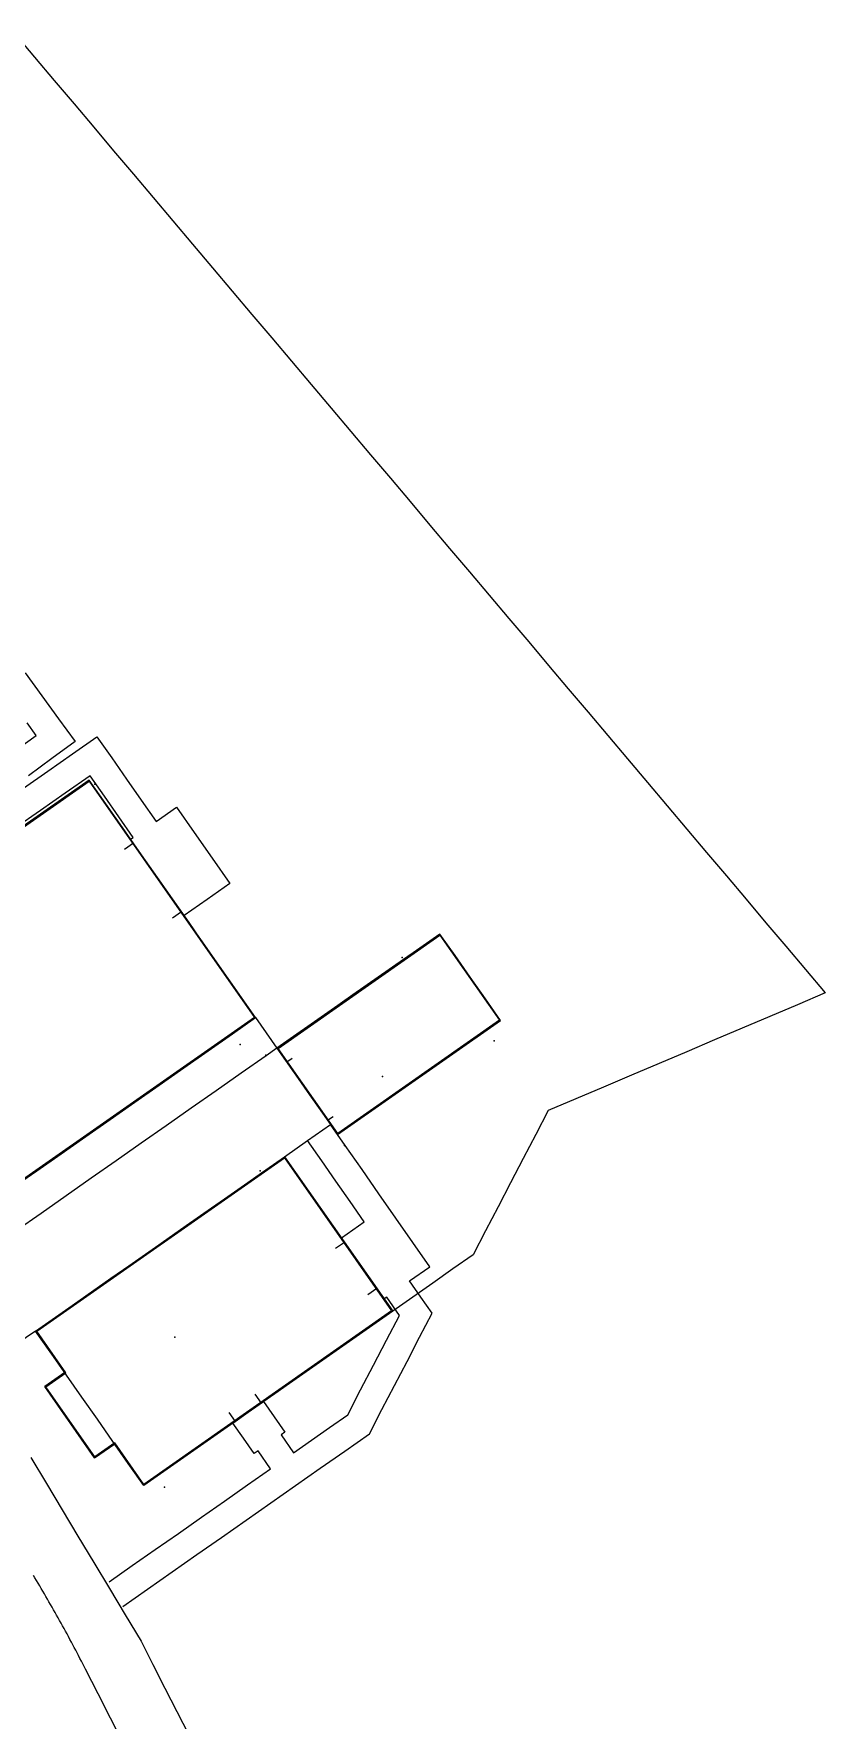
# Model space of a CAD drawing. Header units: metres. Extents: x 337936 to 338469, y 373266 to 374026.
# Drawn here: x 338328.4 to 338353.9, y 373551.3 to 373605.5 of the extents above; entities that cross this region are included whole.
import ezdxf

# ---------------------------------------------------------------- set-up
doc = ezdxf.new("R2010")
doc.units = ezdxf.units.M
for name, color, linetype in [('3D_LINES', 3, 'Continuous'), ('3D_Points', 1, 'Continuous'), ('PLOTS EXTERNAL LEVEL', 6, 'Continuous'), ('PLOTS FFL', 5, 'Continuous')]:
    doc.layers.add(name, color=color, linetype=linetype)

msp = doc.modelspace()

# ---------------------------------------------------------------- linework, layer by layer
at = {"layer": '3D_LINES'}
for points in [[(338327.809, 373605.531, 0), (338328.445, 373604.778, 0), (338329.081, 373604.025, 0), (338329.717, 373603.273, 0), (338330.353, 373602.52, 0), (338330.989, 373601.768, 0), (338331.625, 373601.015, 0), (338332.261, 373600.263, 0), (338332.897, 373599.51, 0), (338333.533, 373598.758, 0), (338334.169, 373598.005, 0), (338334.805, 373597.252, 0), (338335.441, 373596.5, 0), (338336.077, 373595.747, 0), (338336.713, 373594.995, 0), (338337.349, 373594.242, 0), (338337.985, 373593.49, 0), (338338.621, 373592.737, 0), (338339.257, 373591.985, 0), (338339.893, 373591.232, 0), (338340.529, 373590.479, 0), (338341.165, 373589.727, 0), (338341.801, 373588.974, 0), (338342.437, 373588.222, 0), (338343.073, 373587.469, 0), (338343.709, 373586.717, 0), (338344.345, 373585.964, 0), (338344.981, 373585.212, 0), (338345.617, 373584.459, 0), (338346.253, 373583.706, 0), (338346.889, 373582.954, 0), (338347.525, 373582.201, 0), (338348.161, 373581.449, 0), (338348.797, 373580.696, 0), (338349.433, 373579.944, 0), (338350.069, 373579.191, 0), (338350.705, 373578.438, 0), (338351.341, 373577.686, 0), (338351.977, 373576.933, 0), (338352.613, 373576.181, 0), (338353.249, 373575.428, 0), (338353.885, 373574.676, 0)], [(338328.148, 373584.972, 33.746), (338328.684, 373584.234, 33.746), (338329.22, 373583.497, 33.746), (338329.755, 373582.759, 33.746), (338329.002, 373582.212, 33.746), (338328.248, 373581.664, 33.746)], [(338327.738, 373582.406, 33.746), (338328.498, 373582.958, 33.746), (338328.204, 373583.364, 33.746)], [(338328.086, 373581.258, 33.832), (338328.874, 373581.81, 33.836), (338329.663, 373582.362, 33.84), (338330.452, 373582.914, 33.843), (338330.928, 373582.234, 33.846), (338331.404, 373581.554, 33.849), (338331.88, 373580.874, 33.852), (338332.356, 373580.195, 33.855), (338333.011, 373580.653, 33.858), (338333.585, 373579.834, 33.862), (338334.158, 373579.015, 33.866), (338334.732, 373578.196, 33.87), (338333.995, 373577.68, 33.873), (338333.258, 373577.164, 33.876), (338332.827, 373577.778, 33.879), (338332.397, 373578.392, 33.882), (338331.967, 373579.007, 33.885), (338331.537, 373579.621, 33.887), (338331.619, 373579.678, 33.888), (338331.156, 373580.339, 33.891), (338330.693, 373581, 33.894), (338330.231, 373581.661, 33.821), (338329.432, 373581.101, 33.821), (338328.633, 373580.542, 33.821), (338327.834, 373579.983, 33.821)], [(338327.731, 373568.401, 33.907), (338328.519, 373568.952, 33.907), (338329.306, 373569.504, 33.907), (338330.094, 373570.055, 33.908), (338330.881, 373570.607, 33.908), (338331.669, 373571.158, 33.908), (338332.456, 373571.71, 33.908), (338333.244, 373572.261, 33.909), (338334.032, 373572.813, 33.909), (338334.819, 373573.364, 33.909), (338335.556, 373573.88, 33.902), (338335.021, 373574.644, 33.895), (338334.486, 373575.409, 33.889), (338333.951, 373576.173, 33.882), (338333.416, 373576.937, 33.875), (338332.881, 373577.701, 33.868), (338332.346, 373578.465, 33.861), (338331.811, 373579.229, 33.854), (338331.276, 373579.993, 33.847), (338330.741, 373580.757, 33.84), (338330.206, 373581.521, 33.833), (338329.424, 373580.973, 33.833), (338328.641, 373580.426, 33.833), (338327.859, 373579.878, 33.833)], [(338331.626, 373579.494, 33.862), (338331.337, 373579.291, 33.868)], [(338333.175, 373577.282, 33.876), (338332.886, 373577.08, 33.876)], [(338343.436, 373573.789, 33.909), (338342.95, 373574.484, 33.909), (338342.463, 373575.18, 33.909), (338341.976, 373575.875, 33.909), (338341.489, 373576.57, 33.909), (338340.903, 373576.16, 33.909), (338340.317, 373575.75, 33.909), (338339.503, 373575.179, 33.937), (338338.688, 373574.609, 33.964), (338337.874, 373574.039, 33.991), (338337.059, 373573.468, 34.019), (338336.244, 373572.898, 34.046), (338336.731, 373572.203, 34.045), (338337.218, 373571.507, 34.044), (338337.705, 373570.812, 34.042), (338338.192, 373570.117, 34.041)], [(338353.885, 373574.676, 34.06), (338352.994, 373574.297, 34.06), (338352.103, 373573.919, 34.06), (338351.211, 373573.541, 34.06), (338350.32, 373573.163, 34.06), (338349.429, 373572.784, 34.06), (338348.538, 373572.406, 34.06), (338347.647, 373572.028, 34.06), (338346.755, 373571.649, 34.06), (338345.864, 373571.271, 34.06), (338344.973, 373570.893, 34.06), (338344.57, 373570.119, 34.085), (338344.166, 373569.345, 34.082), (338343.763, 373568.571, 34.084), (338343.36, 373567.797, 34.085), (338342.957, 373567.023, 34.087), (338342.553, 373566.249, 34.088), (338341.907, 373565.797, 34.086), (338341.261, 373565.344, 34.083), (338340.615, 373564.892, 34.08), (338339.969, 373564.44, 34.077)], [(338335.556, 373573.881, 34.046), (338335.9, 373573.389, 34.046), (338336.244, 373572.898, 34.046)], [(338336.244, 373572.898, 34.046), (338335.898, 373572.655, 34.041), (338335.094, 373572.092, 34.041), (338334.289, 373571.529, 34.041), (338333.485, 373570.965, 34.041), (338332.68, 373570.402, 34.041), (338331.875, 373569.839, 34.041), (338331.071, 373569.275, 34.041), (338330.266, 373568.712, 34.041), (338329.462, 373568.148, 34.041), (338328.657, 373567.585, 34.041), (338327.853, 373567.022, 34.041), (338327.048, 373566.458, 34.041), (338326.243, 373565.895, 34.041), (338325.439, 373565.332, 34.041), (338324.634, 373564.768, 34.041)], [(338336.737, 373572.569, 34.048), (338336.561, 373572.445, 34.05)], [(338331.285, 373554.941, 34.04), (338332.079, 373555.496, 34.04), (338332.872, 373556.052, 34.04), (338333.665, 373556.607, 34.04), (338334.458, 373557.162, 34.04), (338335.251, 373557.718, 34.04), (338336.044, 373558.273, 34.04), (338336.837, 373558.828, 34.04), (338337.63, 373559.384, 34.04), (338338.424, 373559.939, 34.04), (338339.217, 373560.494, 34.04), (338339.621, 373561.27, 34.04), (338340.025, 373562.046, 34.04), (338340.429, 373562.821, 34.04), (338340.833, 373563.597, 34.04), (338341.237, 373564.372, 34.04), (338340.875, 373564.891, 34.04), (338340.512, 373565.409, 34.04), (338341.167, 373565.867, 34.04), (338340.62, 373566.648, 34.04), (338340.074, 373567.428, 34.04), (338339.527, 373568.209, 34.04), (338338.981, 373568.99, 34.04), (338338.434, 373569.771, 34.04), (338337.965, 373570.44, 34.04)], [(338336.491, 373569.408, 34.05), (338337.228, 373569.924, 34.05), (338337.965, 373570.44, 34.05)], [(338338.051, 373570.693, 34.05), (338337.875, 373570.569, 34.05)], [(338330.847, 373555.733, 34.027), (338331.589, 373556.252, 34.036), (338332.331, 373556.772, 34.047), (338333.073, 373557.291, 34.057), (338333.815, 373557.811, 34.067), (338334.557, 373558.33, 34.07), (338335.299, 373558.85, 34.073), (338336.04, 373559.369, 34.076), (338335.639, 373559.943, 34.069), (338335.516, 373559.857, 34.068), (338335.172, 373560.348, 34.062), (338334.828, 373560.84, 34.056), (338335.319, 373561.184, 34.058), (338335.811, 373561.528, 34.06), (338336.155, 373561.036, 34.066), (338336.499, 373560.545, 34.072), (338336.376, 373560.459, 34.072), (338336.778, 373559.885, 34.079), (338337.359, 373560.292, 34.081), (338337.939, 373560.699, 34.084), (338338.52, 373561.105, 34.086), (338338.937, 373561.905, 34.085), (338339.353, 373562.705, 34.083), (338339.77, 373563.504, 34.082), (338340.187, 373564.304, 34.08), (338339.775, 373564.892, 34.073), (338339.692, 373564.835, 34.073), (338339.233, 373565.49, 34.064), (338338.775, 373566.145, 34.056), (338338.316, 373566.801, 34.05), (338339.053, 373567.317, 34.051), (338338.597, 373567.969, 34.05), (338338.141, 373568.621, 34.05), (338337.684, 373569.272, 34.059), (338337.228, 373569.924, 34.05)], [(338339.969, 373564.44, 34.043), (338339.211, 373563.908, 34.043), (338338.452, 373563.377, 34.043), (338337.693, 373562.846, 34.043), (338336.934, 373562.314, 34.043), (338336.176, 373561.783, 34.043), (338335.417, 373561.252, 34.043), (338334.658, 373560.721, 34.043), (338333.899, 373560.189, 34.043), (338333.14, 373559.658, 34.043), (338332.382, 373559.127, 34.043), (338331.96, 373558.831, 34.042), (338331.463, 373559.541, 34.042), (338330.966, 373560.251, 34.042), (338330.469, 373560.96, 34.042), (338329.972, 373561.67, 34.042), (338329.475, 373562.38, 34.042), (338328.978, 373563.09, 34.042), (338328.481, 373563.799, 34.042), (338329.289, 373564.365, 34.042), (338330.097, 373564.931, 34.042), (338330.904, 373565.496, 34.041), (338331.712, 373566.062, 34.041), (338332.52, 373566.627, 34.041), (338333.328, 373567.193, 34.041), (338334.135, 373567.759, 34.04), (338334.943, 373568.324, 34.04), (338335.751, 373568.89, 34.04), (338336.491, 373569.408, 34.04)], [(338338.421, 373566.651, 34.05), (338338.132, 373566.449, 34.05)], [(338339.459, 373565.169, 34.068), (338339.17, 373564.967, 34.067)], [(338328.481, 373563.799, 34.042), (338328.176, 373563.586, 34.042), (338327.605, 373563.186, 34.042), (338327.035, 373562.787, 34.042), (338326.464, 373562.387, 34.042)], [(338329.417, 373562.463, 34.056), (338328.772, 373562.012, 34.047), (338329.307, 373561.246, 34.046), (338329.843, 373560.481, 34.045), (338330.379, 373559.716, 34.045), (338331.024, 373560.168, 34.049)], [(338335.536, 373561.765, 34.056), (338335.738, 373561.476, 34.06)], [(338334.699, 373561.179, 34.053), (338334.901, 373560.89, 34.056)], [(338328.322, 373559.734, 34.036), (338328.829, 373558.89, 34.035), (338329.336, 373558.046, 34.034), (338329.843, 373557.202, 34.033), (338330.35, 373556.358, 34.032), (338330.857, 373555.514, 34.026), (338331.364, 373554.671, 34.034), (338331.871, 373553.827, 34.042), (338332.256, 373553.072, 34.048), (338332.641, 373552.316, 34.054), (338333.026, 373551.561, 34.059), (338333.41, 373550.806, 34.065)], [(338331.291, 373550.56, 34.035), (338330.89, 373551.347, 34.029), (338330.49, 373552.133, 34.023), (338330.089, 373552.919, 34.017), (338330.044, 373553.007, 34.016), (338329.999, 373553.094, 34.015), (338329.954, 373553.182, 34.014), (338329.908, 373553.27, 34.014), (338329.863, 373553.358, 34.013), (338329.817, 373553.445, 34.012), (338329.771, 373553.532, 34.012), (338329.725, 373553.62, 34.011), (338329.678, 373553.707, 34.012), (338329.632, 373553.794, 34.012), (338329.585, 373553.881, 34.013), (338329.538, 373553.968, 34.014), (338329.491, 373554.055, 34.014), (338329.444, 373554.142, 34.015), (338329.396, 373554.228, 34.016), (338329.348, 373554.315, 34.016), (338329.301, 373554.401, 34.017), (338329.253, 373554.487, 34.018), (338329.204, 373554.574, 34.018), (338329.156, 373554.66, 34.019), (338329.107, 373554.746, 34.02), (338329.059, 373554.832, 34.02), (338329.01, 373554.917, 34.021), (338328.961, 373555.003, 34.022), (338328.911, 373555.089, 34.022), (338328.862, 373555.174, 34.022), (338328.812, 373555.26, 34.022), (338328.762, 373555.345, 34.022), (338328.712, 373555.43, 34.022), (338328.662, 373555.515, 34.022), (338328.612, 373555.6, 34.022), (338328.561, 373555.685, 34.022), (338328.511, 373555.77, 34.023), (338328.46, 373555.855, 34.023), (338328.409, 373555.939, 34.023)]]:
    msp.add_polyline3d(points, dxfattribs=at)
at = {"layer": '3D_Points'}
for p in [(338330.39, 373581.394, 33.85), (338340.273, 373575.813, 33.9), (338335.061, 373573.018, 33.9), (338343.232, 373573.13, 34.05), (338335.889, 373572.668, 34.05), (338339.635, 373571.988, 34.05), (338338.422, 373569.762, 34.05), (338335.707, 373568.953, 34.05), (338332.957, 373563.598, 34.2), (338332.624, 373558.78, 34.05)]:
    msp.add_point(p, dxfattribs=at)
at = {"layer": 'PLOTS EXTERNAL LEVEL'}
for points in [[(338325.607, 373571.434, 34.05), (338327.731, 373568.401, 34.05), (338335.556, 373573.88, 34.05), (338330.206, 373581.521, 34.05), (338322.381, 373576.042, 34.05), (338324.504, 373573.009, 34.05), (338325.057, 373573.396, 34.05), (338326.16, 373571.821, 34.05), (338325.607, 373571.434, 34.05)], [(338343.436, 373573.789, 34.05), (338341.489, 373576.57, 34.05), (338336.244, 373572.898, 34.05), (338338.192, 373570.117, 34.05), (338343.436, 373573.789, 34.05)], [(338330.379, 373559.716, 34.2), (338328.772, 373562.012, 34.2), (338329.417, 373562.463, 34.2), (338328.481, 373563.799, 34.2), (338336.491, 373569.408, 34.2), (338339.969, 373564.44, 34.2), (338331.96, 373558.831, 34.2), (338331.024, 373560.168, 34.2), (338330.379, 373559.716, 34.2)]]:
    msp.add_polyline3d(points, dxfattribs=at)
at = {"layer": 'PLOTS FFL'}
for points in [[(338325.642, 373571.428, 34.05), (338326.195, 373571.815, 34.05), (338325.063, 373573.431, 34.05), (338324.511, 373573.044, 34.05), (338322.416, 373576.036, 34.05), (338330.2, 373581.487, 34.05), (338335.522, 373573.886, 34.05), (338327.737, 373568.436, 34.05), (338325.642, 373571.428, 34.05)], [(338343.402, 373573.795, 34.05), (338338.198, 373570.152, 34.05), (338336.279, 373572.892, 34.05), (338341.483, 373576.535, 34.05), (338343.402, 373573.795, 34.05)], [(338330.385, 373559.751, 34.2), (338328.806, 373562.005, 34.2), (338329.451, 373562.457, 34.2), (338328.516, 373563.793, 34.2), (338336.485, 373569.373, 34.2), (338339.935, 373564.446, 34.2), (338331.966, 373558.866, 34.2), (338331.03, 373560.202, 34.2), (338330.385, 373559.751, 34.2)]]:
    msp.add_polyline3d(points, dxfattribs=at)

doc.saveas('drawing.dxf')
